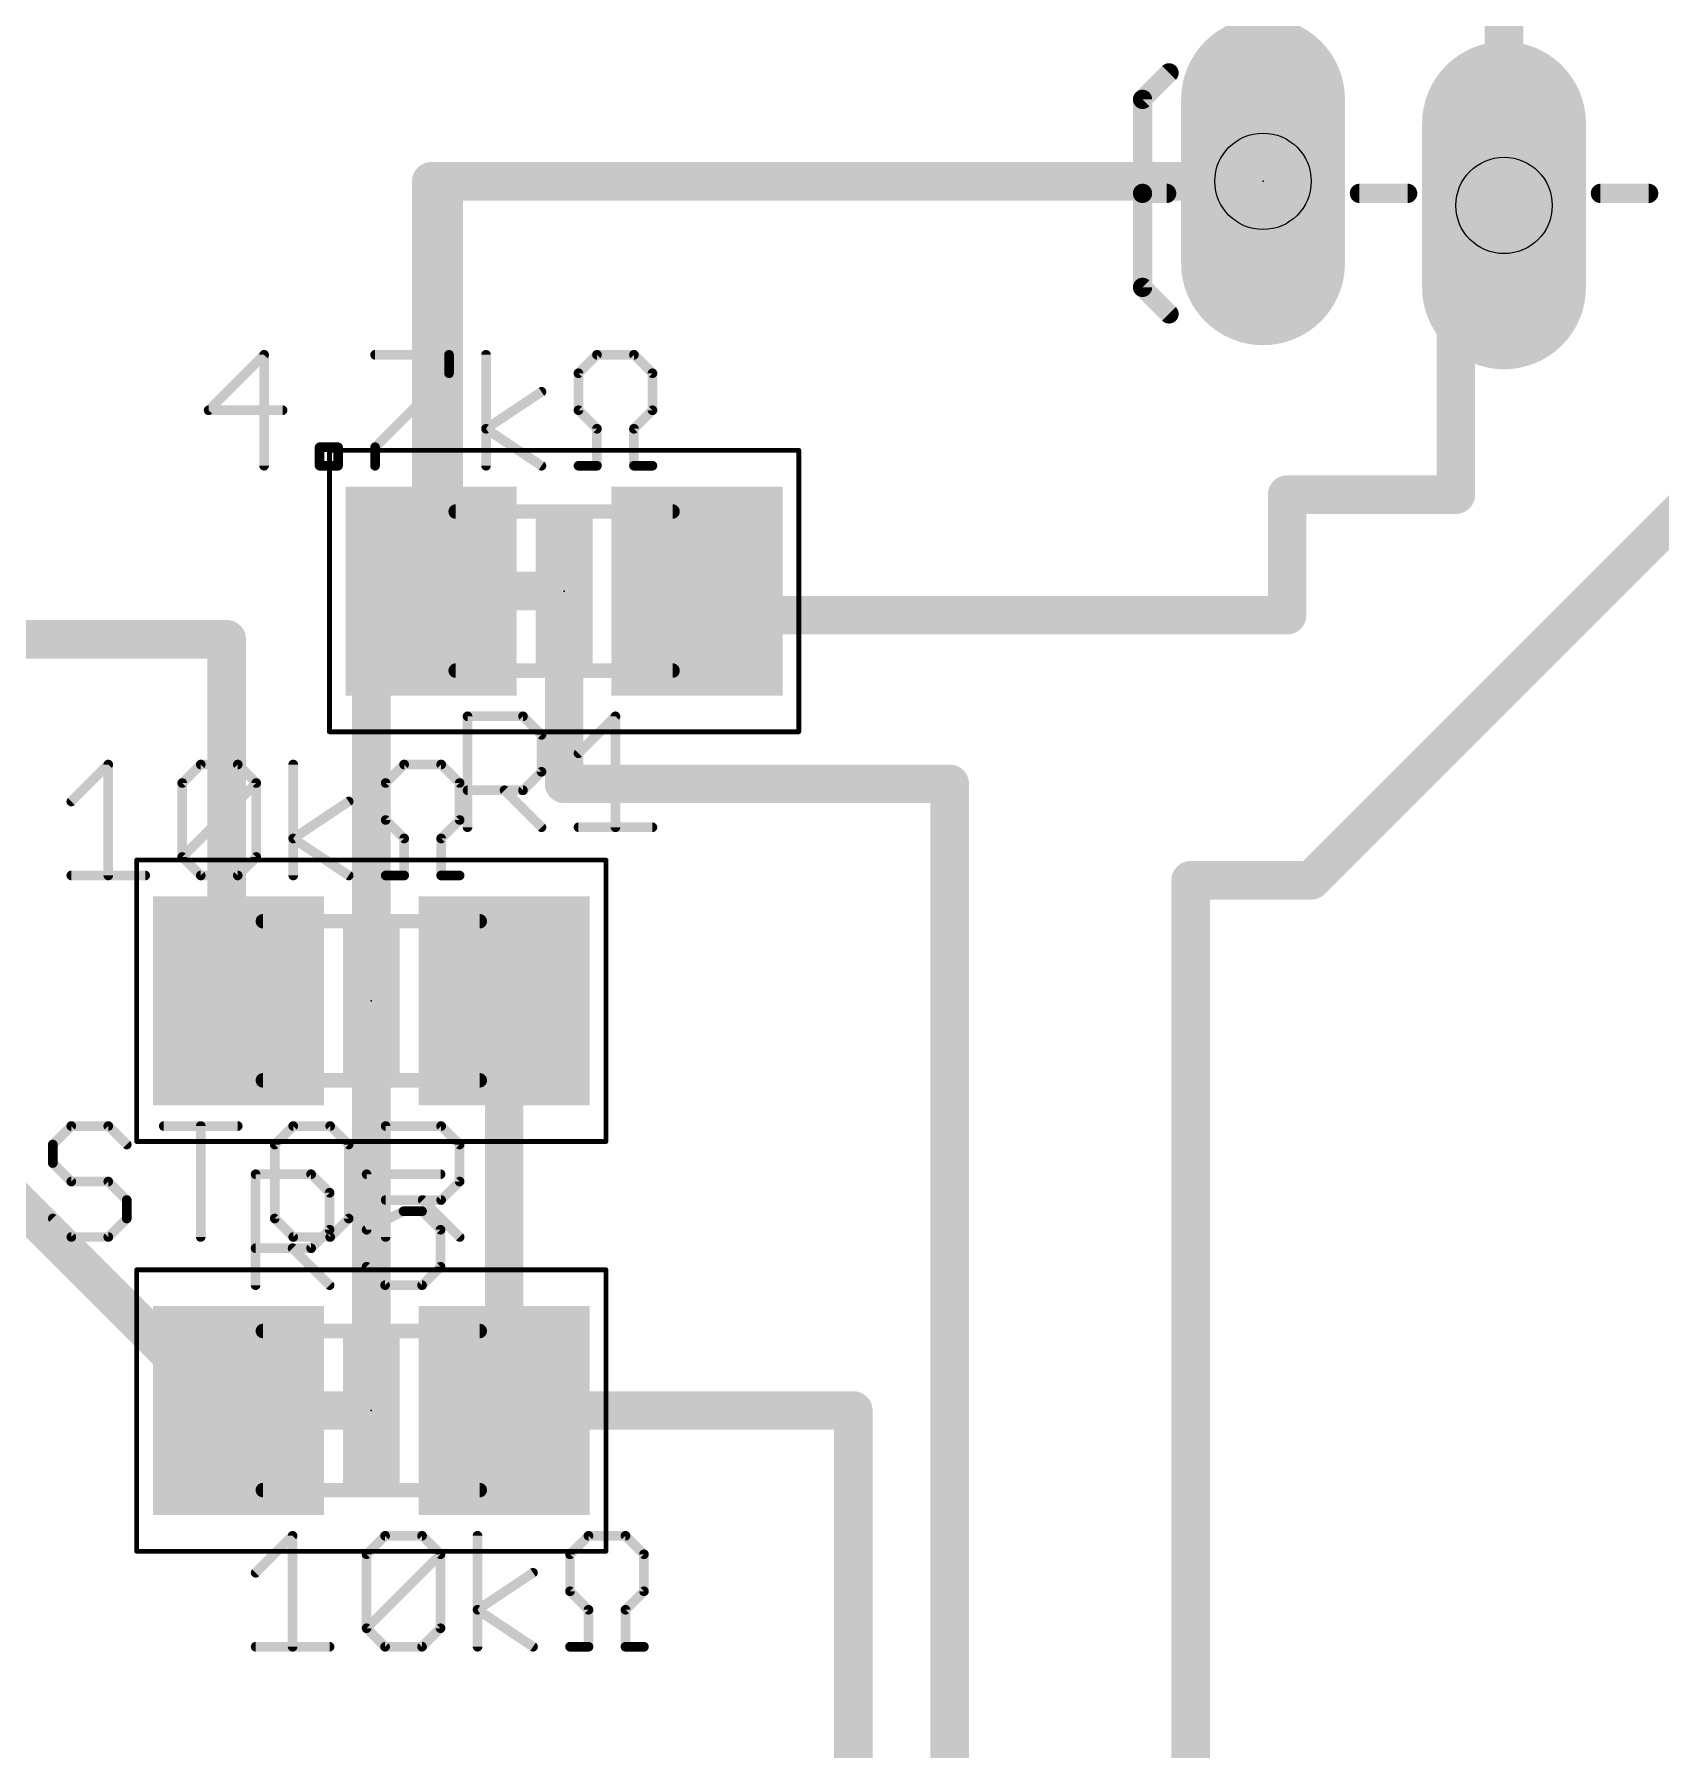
# Model space of a CAD drawing. Extents: x -28 to 100, y 0 to 80.
# Drawn here: x 10.42 to 27.56, y 30.46 to 48.54 of the extents above; entities that cross this region are included whole.
import ezdxf

# ---------------------------------------------------------------- set-up
doc = ezdxf.new("R2010")
doc.units = 0
for name, color, linetype in [('1', 22, 'CONTINUOUS'), ('17', 82, 'CONTINUOUS'), ('21', 253, 'CONTINUOUS'), ('23', 7, 'CONTINUOUS'), ('25', 253, 'CONTINUOUS'), ('27', 253, 'CONTINUOUS'), ('29', 253, 'CONTINUOUS'), ('30', 253, 'CONTINUOUS'), ('31', 253, 'CONTINUOUS'), ('35', 253, 'CONTINUOUS'), ('39', 22, 'CONTINUOUS'), ('44', 253, 'CONTINUOUS'), ('51', 253, 'CONTINUOUS')]:
    doc.layers.add(name, color=color, linetype=linetype)

# ---------------------------------------------------------------- blocks, each defined once
blk = doc.blocks.new('RECT')
blk.add_solid([(-0.5, -0.5), (0.5, -0.5), (-0.5, 0.5), (0.5, 0.5)])
blk = doc.blocks.new('LONGP100')
at = {"const_width": 1}
blk.add_lwpolyline([(-0.5, 0), (0.5, 0)], dxfattribs=at)
at = {"const_width": 0.5}
for points in [[(-0.5, 0.25, 1), (-0.5, -0.25)], [(0.5, -0.25, 1), (0.5, 0.25)]]:
    blk.add_lwpolyline(points, format="xyb", dxfattribs=at)

msp = doc.modelspace()

# ---------------------------------------------------------------- linework, layer by layer
at = {"layer": '1'}
for points, const_width in [([(25.908, 49.53), (25.908, 46.736)], 0.4064), ([(23.368, 46.99), (14.602, 46.99)], 0.4064), ([(14.602, 46.99), (14.602, 42.672)], 0.4064), ([(23.368, 46.99), (14.732, 46.99)], 0.4064), ([(14.732, 46.99), (14.732, 42.672)], 0.4064), ([(23.876, 39.624), (30.988, 46.736)], 0.4064), ([(25.908, 46.736), (25.4, 46.736)], 0.4064), ([(25.4, 46.736), (25.4, 43.688)], 0.4064), ([(25.4, 43.688), (23.622, 43.688)], 0.4064), ([(23.622, 43.688), (23.622, 42.418)], 0.4064), ([(17.78, 43.18), (17.402, 42.672)], 0.254), ([(14.602, 42.672), (13.97, 42.672)], 0.4064), ([(13.97, 42.672), (13.97, 34.036)], 0.4064), ([(14.732, 42.672), (16.002, 42.672)], 0.4064), ([(16.002, 42.672), (16.002, 40.64)], 0.4064), ([(17.402, 42.418), (17.402, 42.672)], 0.4064), ([(23.622, 42.418), (17.402, 42.418)], 0.4064), ([(12.446, 42.164), (5.08, 42.164)], 0.4064), ([(12.446, 38.354), (12.446, 42.164)], 0.4064), ([(16.002, 40.64), (20.066, 40.64)], 0.4064), ([(20.066, 40.64), (20.066, 17.272)], 0.4064), ([(22.606, 19.558), (22.606, 39.624)], 0.4064), ([(22.606, 39.624), (23.876, 39.624)], 0.4064), ([(12.446, 34.036), (7.62, 38.862)], 0.4064), ([(12.57, 38.354), (12.446, 38.354)], 0.4064), ([(15.37, 34.29), (15.37, 38.354)], 0.4064), ([(12.7, 38.1), (12.57, 38.354)], 0.254), ([(15.24, 38.1), (15.37, 38.354)], 0.254), ([(15.24, 38.1), (15.37, 38.1)], 0.4064), ([(15.24, 34.29), (15.37, 34.29)], 0.4064), ([(15.24, 34.29), (15.37, 34.036)], 0.254), ([(12.57, 34.036), (12.446, 34.036)], 0.4064), ([(13.97, 34.036), (12.57, 34.036)], 0.4064), ([(19.05, 34.036), (15.37, 34.036)], 0.4064), ([(19.05, 16.002), (19.05, 34.036)], 0.4064)]:
    msp.add_lwpolyline(points, dxfattribs=dict(at, const_width=const_width))
for points, const_width in [([(14.602, 47.0916, 1), (14.602, 46.8884)], 0.2032), ([(14.7036, 46.99, 1), (14.5004, 46.99)], 0.2032), ([(14.732, 47.0916, 1), (14.732, 46.8884)], 0.2032), ([(14.8336, 46.99, 1), (14.6304, 46.99)], 0.2032), ([(23.368, 46.8884, 1), (23.368, 47.0916)], 0.2032), ([(23.368, 46.8884, 1), (23.368, 47.0916)], 0.2032), ([(25.4, 46.8376, 1), (25.4, 46.6344)], 0.2032), ([(25.5016, 46.736, 1), (25.2984, 46.736)], 0.2032), ([(25.8064, 46.736, 1), (26.0096, 46.736)], 0.2032), ([(25.908, 46.6344, 1), (25.908, 46.8376)], 0.2032), ([(23.622, 43.7896, 1), (23.622, 43.5864)], 0.2032), ([(23.7236, 43.688, 1), (23.5204, 43.688)], 0.2032), ([(25.2984, 43.688, 1), (25.5016, 43.688)], 0.2032), ([(25.4, 43.5864, 1), (25.4, 43.7896)], 0.2032), ([(17.8309, 43.1421, 1), (17.7291, 43.2179)], 0.127), ([(13.97, 42.7736, 1), (13.97, 42.5704)], 0.2032), ([(14.0716, 42.672, 1), (13.8684, 42.672)], 0.2032), ([(14.602, 42.5704, 1), (14.602, 42.7736)], 0.2032), ([(14.732, 42.7736, 1), (14.732, 42.5704)], 0.2032), ([(16.1036, 42.672, 1), (15.9004, 42.672)], 0.2032), ([(16.002, 42.5704, 1), (16.002, 42.7736)], 0.2032), ([(17.5036, 42.672, 1), (17.3004, 42.672)], 0.2032), ([(14.5004, 42.672, 1), (14.7036, 42.672)], 0.2032), ([(14.6304, 42.672, 1), (14.8336, 42.672)], 0.2032), ([(17.3511, 42.7099, 1), (17.4529, 42.6341)], 0.127), ([(17.402, 42.5196, 1), (17.402, 42.3164)], 0.2032), ([(17.3004, 42.418, 1), (17.5036, 42.418)], 0.2032), ([(23.5204, 42.418, 1), (23.7236, 42.418)], 0.2032), ([(23.622, 42.3164, 1), (23.622, 42.5196)], 0.2032), ([(12.5476, 42.164, 1), (12.3444, 42.164)], 0.2032), ([(12.446, 42.0624, 1), (12.446, 42.2656)], 0.2032), ([(16.002, 40.7416, 1), (16.002, 40.5384)], 0.2032), ([(15.9004, 40.64, 1), (16.1036, 40.64)], 0.2032), ([(20.1676, 40.64, 1), (19.9644, 40.64)], 0.2032), ([(20.066, 40.5384, 1), (20.066, 40.7416)], 0.2032), ([(22.7076, 39.624, 1), (22.5044, 39.624)], 0.2032), ([(22.606, 39.7256, 1), (22.606, 39.5224)], 0.2032), ([(23.8042, 39.6958, 1), (23.9478, 39.5522)], 0.2032), ([(23.876, 39.5224, 1), (23.876, 39.7256)], 0.2032), ([(12.446, 38.4556, 1), (12.446, 38.2524)], 0.2032), ([(12.57, 38.2524, 1), (12.57, 38.4556)], 0.2032), ([(15.4716, 38.354, 1), (15.2684, 38.354)], 0.2032), ([(12.3444, 38.354, 1), (12.5476, 38.354)], 0.2032), ([(12.6265, 38.3829, 1), (12.5135, 38.3251)], 0.127), ([(15.4265, 38.3251, 1), (15.3135, 38.3829)], 0.127), ([(12.6435, 38.0711, 1), (12.7565, 38.1289)], 0.127), ([(15.24, 38.2016, 1), (15.24, 37.9984)], 0.2032), ([(15.1835, 38.1289, 1), (15.2965, 38.0711)], 0.127), ([(15.37, 37.9984, 1), (15.37, 38.2016)], 0.2032), ([(15.24, 34.3916, 1), (15.24, 34.1884)], 0.2032), ([(15.2965, 34.3189, 1), (15.1835, 34.2611)], 0.127), ([(15.2684, 34.29, 1), (15.4716, 34.29)], 0.2032), ([(15.37, 34.1884, 1), (15.37, 34.3916)], 0.2032), ([(12.446, 34.1376, 1), (12.446, 33.9344)], 0.2032), ([(12.3742, 33.9642, 1), (12.5178, 34.1078)], 0.2032), ([(12.57, 34.1376, 1), (12.57, 33.9344)], 0.2032), ([(12.57, 33.9344, 1), (12.57, 34.1376)], 0.2032), ([(13.97, 33.9344, 1), (13.97, 34.1376)], 0.2032), ([(15.37, 34.1376, 1), (15.37, 33.9344)], 0.2032), ([(19.1516, 34.036, 1), (18.9484, 34.036)], 0.2032), ([(19.05, 33.9344, 1), (19.05, 34.1376)], 0.2032), ([(13.8684, 34.036, 1), (14.0716, 34.036)], 0.2032), ([(15.3135, 34.0071, 1), (15.4265, 34.0649)], 0.127)]:
    msp.add_lwpolyline(points, format="xyb", dxfattribs=dict(at, const_width=const_width))
at = {"layer": '21', "const_width": 0.2032}
for points in [[(22.098, 47.8536), (22.3774, 48.133)], [(22.098, 46.863), (22.098, 47.8536)], [(22.098, 46.863), (22.352, 46.863)], [(22.098, 46.863), (22.098, 45.8724)], [(24.892, 46.863), (24.384, 46.863)], [(27.432, 46.863), (26.924, 46.863)], [(22.098, 45.8724), (22.3774, 45.593)]]:
    msp.add_lwpolyline(points, dxfattribs=at)
at = {"layer": '21', "const_width": 0.1016}
for points in [[(22.4133, 48.0971, 1), (22.3415, 48.1689)], [(22.1488, 47.8536, 1), (22.0472, 47.8536)], [(22.0621, 47.8895, 1), (22.1339, 47.8177)], [(22.098, 46.9138, 1), (22.098, 46.8122)], [(22.1488, 46.863, 1), (22.0472, 46.863)], [(22.0472, 46.863, 1), (22.1488, 46.863)], [(22.352, 46.8122, 1), (22.352, 46.9138)], [(24.384, 46.9138, 1), (24.384, 46.8122)], [(24.892, 46.8122, 1), (24.892, 46.9138)], [(26.924, 46.9138, 1), (26.924, 46.8122)], [(27.432, 46.8122, 1), (27.432, 46.9138)], [(22.1339, 45.9083, 1), (22.0621, 45.8365)], [(22.0472, 45.8724, 1), (22.1488, 45.8724)], [(22.3415, 45.5571, 1), (22.4133, 45.6289)]]:
    msp.add_lwpolyline(points, format="xyb", dxfattribs=at)
at = {"layer": '23'}
for p in [(23.368, 46.99), (16.002, 42.672), (13.97, 38.354), (13.97, 34.036)]:
    msp.add_point(p, dxfattribs=at)
at = {"layer": '25', "const_width": 0.1016}
for points in [[(14.984, 40.1828), (14.984, 41.3522)], [(14.984, 41.3522), (15.5687, 41.3522)], [(15.5687, 41.3522), (15.7636, 41.1573)], [(16.1534, 40.9624), (16.5432, 41.3522)], [(16.5432, 41.3522), (16.5432, 40.1828)], [(15.7636, 41.1573), (15.7636, 40.7675)], [(15.7636, 40.7675), (15.5687, 40.5726)], [(15.5687, 40.5726), (14.984, 40.5726)], [(15.3738, 40.5726), (15.7636, 40.1828)], [(16.1534, 40.1828), (16.933, 40.1828)], [(10.8081, 37.0342), (10.6132, 36.8393)], [(11.1979, 37.0342), (10.8081, 37.0342)], [(11.3928, 36.8393), (11.1979, 37.0342)], [(11.7826, 37.0342), (12.5622, 37.0342)], [(12.1724, 35.8648), (12.1724, 37.0342)], [(13.1469, 37.0342), (12.952, 36.8393)], [(13.5367, 37.0342), (13.1469, 37.0342)], [(13.7316, 36.8393), (13.5367, 37.0342)], [(14.1214, 35.8648), (14.1214, 37.0342)], [(14.1214, 37.0342), (14.7061, 37.0342)], [(14.7061, 37.0342), (14.901, 36.8393)], [(10.6132, 36.8393), (10.6132, 36.6444)], [(12.952, 36.8393), (12.952, 36.0597)], [(13.7316, 36.0597), (13.7316, 36.8393)], [(14.901, 36.8393), (14.901, 36.4495)], [(10.6132, 36.6444), (10.8081, 36.4495)], [(12.7508, 35.3568), (12.7508, 36.5262)], [(12.7508, 36.5262), (13.3355, 36.5262)], [(13.3355, 36.5262), (13.5304, 36.3313)], [(14.6998, 36.5262), (13.9202, 36.5262)], [(13.9202, 36.5262), (13.9202, 35.9415)], [(10.8081, 36.4495), (11.1979, 36.4495)], [(11.1979, 36.4495), (11.3928, 36.2546)], [(13.5304, 36.3313), (13.5304, 35.9415)], [(14.901, 36.4495), (14.7061, 36.2546)], [(11.3928, 36.2546), (11.3928, 36.0597)], [(13.9202, 35.9415), (14.31, 36.1364)], [(14.7061, 36.2546), (14.1214, 36.2546)], [(14.31, 36.1364), (14.5049, 36.1364)], [(14.5049, 36.1364), (14.6998, 35.9415)], [(14.5112, 36.2546), (14.901, 35.8648)], [(10.8081, 35.8648), (10.6132, 36.0597)], [(11.3928, 36.0597), (11.1979, 35.8648)], [(12.952, 36.0597), (13.1469, 35.8648)], [(13.5304, 35.9415), (13.3355, 35.7466)], [(13.5367, 35.8648), (13.7316, 36.0597)], [(14.6998, 35.9415), (14.6998, 35.5517)], [(11.1979, 35.8648), (10.8081, 35.8648)], [(13.3355, 35.7466), (12.7508, 35.7466)], [(13.1406, 35.7466), (13.5304, 35.3568)], [(13.1469, 35.8648), (13.5367, 35.8648)], [(14.1151, 35.3568), (13.9202, 35.5517)], [(14.6998, 35.5517), (14.5049, 35.3568)], [(14.5049, 35.3568), (14.1151, 35.3568)]]:
    msp.add_lwpolyline(points, dxfattribs=at)
at = {"layer": '25', "const_width": 0.0508}
for points in [[(15.0094, 41.3522, 1), (14.9586, 41.3522)], [(14.984, 41.3776, 1), (14.984, 41.3268)], [(15.5867, 41.3702, 1), (15.5507, 41.3342)], [(15.5687, 41.3268, 1), (15.5687, 41.3776)], [(16.5686, 41.3522, 1), (16.5178, 41.3522)], [(16.5612, 41.3342, 1), (16.5252, 41.3702)], [(15.789, 41.1573, 1), (15.7382, 41.1573)], [(15.7456, 41.1393, 1), (15.7816, 41.1753)], [(16.1354, 40.9804, 1), (16.1714, 40.9444)], [(15.7382, 40.7675, 1), (15.789, 40.7675)], [(15.7816, 40.7495, 1), (15.7456, 40.7855)], [(14.984, 40.598, 1), (14.984, 40.5472)], [(15.3918, 40.5906, 1), (15.3558, 40.5546)], [(15.5507, 40.5906, 1), (15.5867, 40.5546)], [(15.5687, 40.5472, 1), (15.5687, 40.598)], [(14.9586, 40.1828, 1), (15.0094, 40.1828)], [(15.7456, 40.1648, 1), (15.7816, 40.2008)], [(16.1534, 40.2082, 1), (16.1534, 40.1574)], [(16.5178, 40.1828, 1), (16.5686, 40.1828)], [(16.933, 40.1574, 1), (16.933, 40.2082)], [(10.8081, 37.0596, 1), (10.8081, 37.0088)], [(10.826, 37.0162, 1), (10.7901, 37.0522)], [(11.2158, 37.0522, 1), (11.1799, 37.0162)], [(11.1979, 37.0088, 1), (11.1979, 37.0596)], [(11.7826, 37.0596, 1), (11.7826, 37.0088)], [(12.1978, 37.0342, 1), (12.147, 37.0342)], [(12.5622, 37.0088, 1), (12.5622, 37.0596)], [(13.1469, 37.0596, 1), (13.1469, 37.0088)], [(13.1648, 37.0162, 1), (13.1289, 37.0522)], [(13.5546, 37.0522, 1), (13.5187, 37.0162)], [(13.5367, 37.0088, 1), (13.5367, 37.0596)], [(14.1468, 37.0342, 1), (14.096, 37.0342)], [(14.1214, 37.0596, 1), (14.1214, 37.0088)], [(14.724, 37.0522, 1), (14.6881, 37.0162)], [(14.7061, 37.0088, 1), (14.7061, 37.0596)], [(10.5952, 36.8573, 1), (10.6311, 36.8213)], [(10.6386, 36.8393, 1), (10.5878, 36.8393)], [(11.3748, 36.8213, 1), (11.4107, 36.8573)], [(12.934, 36.8573, 1), (12.9699, 36.8213)], [(12.9774, 36.8393, 1), (12.9266, 36.8393)], [(13.757, 36.8393, 1), (13.7062, 36.8393)], [(13.7136, 36.8213, 1), (13.7495, 36.8573)], [(14.9264, 36.8393, 1), (14.8756, 36.8393)], [(14.883, 36.8213, 1), (14.9189, 36.8573)], [(10.6311, 36.6624, 1), (10.5952, 36.6264)], [(10.5878, 36.6444, 1), (10.6386, 36.6444)], [(12.7762, 36.5262, 1), (12.7254, 36.5262)], [(12.7508, 36.5516, 1), (12.7508, 36.5008)], [(13.3535, 36.5442, 1), (13.3175, 36.5082)], [(13.3355, 36.5008, 1), (13.3355, 36.5516)], [(13.9202, 36.5516, 1), (13.9202, 36.5008)], [(13.9456, 36.5262, 1), (13.8948, 36.5262)], [(14.6998, 36.5008, 1), (14.6998, 36.5516)], [(10.8081, 36.4749, 1), (10.8081, 36.4241)], [(10.7901, 36.4315, 1), (10.826, 36.4675)], [(11.2158, 36.4675, 1), (11.1799, 36.4315)], [(11.1979, 36.4241, 1), (11.1979, 36.4749)], [(13.5558, 36.3313, 1), (13.505, 36.3313)], [(13.5124, 36.3133, 1), (13.5484, 36.3493)], [(14.8756, 36.4495, 1), (14.9264, 36.4495)], [(14.9189, 36.4315, 1), (14.883, 36.4675)], [(11.4182, 36.2546, 1), (11.3674, 36.2546)], [(11.3748, 36.2366, 1), (11.4107, 36.2726)], [(14.1214, 36.28, 1), (14.1214, 36.2292)], [(14.31, 36.1618, 1), (14.31, 36.111)], [(14.3214, 36.1137, 1), (14.2986, 36.1591)], [(14.5229, 36.1544, 1), (14.4869, 36.1184)], [(14.5291, 36.2726, 1), (14.4932, 36.2366)], [(14.5049, 36.111, 1), (14.5049, 36.1618)], [(14.6881, 36.2726, 1), (14.724, 36.2366)], [(14.7061, 36.2292, 1), (14.7061, 36.28)], [(10.6311, 36.0777, 1), (10.5952, 36.0417)], [(11.3674, 36.0597, 1), (11.4182, 36.0597)], [(11.4107, 36.0417, 1), (11.3748, 36.0777)], [(12.9699, 36.0777, 1), (12.934, 36.0417)], [(12.9266, 36.0597, 1), (12.9774, 36.0597)], [(13.5484, 35.9235, 1), (13.5124, 35.9595)], [(13.7062, 36.0597, 1), (13.757, 36.0597)], [(13.7495, 36.0417, 1), (13.7136, 36.0777)], [(13.9088, 35.9642, 1), (13.9316, 35.9188)], [(14.7252, 35.9415, 1), (14.6744, 35.9415)], [(14.6818, 35.9235, 1), (14.7178, 35.9595)], [(10.8081, 35.8902, 1), (10.8081, 35.8394)], [(10.7901, 35.8468, 1), (10.826, 35.8828)], [(11.1799, 35.8828, 1), (11.2158, 35.8468)], [(11.1979, 35.8394, 1), (11.1979, 35.8902)], [(12.147, 35.8648, 1), (12.1978, 35.8648)], [(12.7508, 35.772, 1), (12.7508, 35.7212)], [(13.1586, 35.7646, 1), (13.1226, 35.7286)], [(13.1469, 35.8902, 1), (13.1469, 35.8394)], [(13.1289, 35.8468, 1), (13.1648, 35.8828)], [(13.3355, 35.7212, 1), (13.3355, 35.772)], [(13.505, 35.9415, 1), (13.5558, 35.9415)], [(13.5187, 35.8828, 1), (13.5546, 35.8468)], [(13.5367, 35.8394, 1), (13.5367, 35.8902)], [(13.8948, 35.9415, 1), (13.9456, 35.9415)], [(14.096, 35.8648, 1), (14.1468, 35.8648)], [(14.883, 35.8468, 1), (14.9189, 35.8828)], [(13.3175, 35.7646, 1), (13.3535, 35.7286)], [(13.9382, 35.5697, 1), (13.9022, 35.5337)], [(14.6744, 35.5517, 1), (14.7252, 35.5517)], [(14.7178, 35.5337, 1), (14.6818, 35.5697)], [(12.7254, 35.3568, 1), (12.7762, 35.3568)], [(13.5124, 35.3388, 1), (13.5484, 35.3748)], [(14.1151, 35.3822, 1), (14.1151, 35.3314)], [(14.0971, 35.3388, 1), (14.1331, 35.3748)], [(14.4869, 35.3748, 1), (14.5229, 35.3388)], [(14.5049, 35.3314, 1), (14.5049, 35.3822)]]:
    msp.add_lwpolyline(points, format="xyb", dxfattribs=at)
at = {"layer": '27', "const_width": 0.1016}
for points in [[(12.8401, 45.1622), (12.2554, 44.5775)], [(12.8401, 43.9928), (12.8401, 45.1622)], [(14.0095, 45.1622), (14.7891, 45.1622)], [(14.7891, 45.1622), (14.7891, 44.9673)], [(15.1789, 43.9928), (15.1789, 45.1622)], [(16.1534, 44.9673), (16.3483, 45.1622)], [(16.3483, 45.1622), (16.7381, 45.1622)], [(16.7381, 45.1622), (16.933, 44.9673)], [(14.7891, 44.9673), (14.0095, 44.1877)], [(16.1534, 44.5775), (16.1534, 44.9673)], [(16.933, 44.9673), (16.933, 44.5775)], [(15.1789, 44.3826), (15.7636, 44.7724)], [(12.2554, 44.5775), (13.035, 44.5775)], [(16.3483, 44.3826), (16.1534, 44.5775)], [(16.933, 44.5775), (16.7381, 44.3826)], [(15.7636, 43.9928), (15.1789, 44.3826)], [(16.3483, 43.9928), (16.3483, 44.3826)], [(16.7381, 44.3826), (16.7381, 43.9928)], [(13.4248, 43.9928), (13.4248, 44.1877)], [(13.4248, 44.1877), (13.6197, 44.1877)], [(13.6197, 44.1877), (13.6197, 43.9928)], [(14.0095, 44.1877), (14.0095, 43.9928)], [(13.6197, 43.9928), (13.4248, 43.9928)], [(16.1534, 43.9928), (16.3483, 43.9928)], [(16.7381, 43.9928), (16.933, 43.9928)], [(10.8081, 40.4544), (11.1979, 40.8442)], [(11.1979, 40.8442), (11.1979, 39.6748)], [(11.9775, 40.6493), (12.1724, 40.8442)], [(12.1724, 40.8442), (12.5622, 40.8442)], [(12.5622, 40.8442), (12.7571, 40.6493)], [(13.1469, 39.6748), (13.1469, 40.8442)], [(14.1214, 40.6493), (14.3163, 40.8442)], [(14.3163, 40.8442), (14.7061, 40.8442)], [(14.7061, 40.8442), (14.901, 40.6493)], [(11.9775, 39.8697), (11.9775, 40.6493)], [(11.9775, 39.8697), (12.7571, 40.6493)], [(12.7571, 40.6493), (12.7571, 39.8697)], [(14.1214, 40.2595), (14.1214, 40.6493)], [(14.901, 40.6493), (14.901, 40.2595)], [(13.1469, 40.0646), (13.7316, 40.4544)], [(14.3163, 40.0646), (14.1214, 40.2595)], [(14.901, 40.2595), (14.7061, 40.0646)], [(13.7316, 39.6748), (13.1469, 40.0646)], [(14.3163, 39.6748), (14.3163, 40.0646)], [(14.7061, 40.0646), (14.7061, 39.6748)], [(12.1724, 39.6748), (11.9775, 39.8697)], [(12.7571, 39.8697), (12.5622, 39.6748)], [(10.8081, 39.6748), (11.5877, 39.6748)], [(12.5622, 39.6748), (12.1724, 39.6748)], [(14.1214, 39.6748), (14.3163, 39.6748)], [(14.7061, 39.6748), (14.901, 39.6748)], [(12.7508, 32.3264), (13.1406, 32.7162)], [(13.1406, 32.7162), (13.1406, 31.5468)], [(13.9202, 32.5213), (14.1151, 32.7162)], [(14.1151, 32.7162), (14.5049, 32.7162)], [(14.5049, 32.7162), (14.6998, 32.5213)], [(15.0896, 31.5468), (15.0896, 32.7162)], [(16.0641, 32.5213), (16.259, 32.7162)], [(16.259, 32.7162), (16.6488, 32.7162)], [(16.6488, 32.7162), (16.8437, 32.5213)], [(13.9202, 31.7417), (13.9202, 32.5213)], [(13.9202, 31.7417), (14.6998, 32.5213)], [(14.6998, 32.5213), (14.6998, 31.7417)], [(16.0641, 32.1315), (16.0641, 32.5213)], [(16.8437, 32.5213), (16.8437, 32.1315)], [(15.0896, 31.9366), (15.6743, 32.3264)], [(16.259, 31.9366), (16.0641, 32.1315)], [(16.8437, 32.1315), (16.6488, 31.9366)], [(15.6743, 31.5468), (15.0896, 31.9366)], [(16.259, 31.5468), (16.259, 31.9366)], [(16.6488, 31.9366), (16.6488, 31.5468)], [(14.1151, 31.5468), (13.9202, 31.7417)], [(14.6998, 31.7417), (14.5049, 31.5468)], [(12.7508, 31.5468), (13.5304, 31.5468)], [(14.5049, 31.5468), (14.1151, 31.5468)], [(16.0641, 31.5468), (16.259, 31.5468)], [(16.6488, 31.5468), (16.8437, 31.5468)]]:
    msp.add_lwpolyline(points, dxfattribs=at)
at = {"layer": '27', "const_width": 0.0508}
for points in [[(12.8655, 45.1622, 1), (12.8147, 45.1622)], [(12.8581, 45.1442, 1), (12.8221, 45.1802)], [(14.0095, 45.1876, 1), (14.0095, 45.1368)], [(14.8145, 45.1622, 1), (14.7637, 45.1622)], [(14.7891, 45.1368, 1), (14.7891, 45.1876)], [(15.2043, 45.1622, 1), (15.1535, 45.1622)], [(16.3483, 45.1876, 1), (16.3483, 45.1368)], [(16.3662, 45.1442, 1), (16.3303, 45.1802)], [(16.756, 45.1802, 1), (16.7201, 45.1442)], [(16.7381, 45.1368, 1), (16.7381, 45.1876)], [(14.8071, 44.9493, 1), (14.7711, 44.9853)], [(16.1788, 44.9673, 1), (16.128, 44.9673)], [(16.9584, 44.9673, 1), (16.9076, 44.9673)], [(14.7637, 44.9673, 1), (14.8145, 44.9673)], [(16.1354, 44.9853, 1), (16.1714, 44.9493)], [(16.915, 44.9493, 1), (16.9509, 44.9853)], [(15.7777, 44.7513, 1), (15.7495, 44.7935)], [(12.2374, 44.5955, 1), (12.2734, 44.5595)], [(12.2554, 44.6029, 1), (12.2554, 44.5521)], [(13.035, 44.5521, 1), (13.035, 44.6029)], [(16.1714, 44.5955, 1), (16.1354, 44.5595)], [(16.128, 44.5775, 1), (16.1788, 44.5775)], [(16.9076, 44.5775, 1), (16.9584, 44.5775)], [(16.9509, 44.5595, 1), (16.915, 44.5955)], [(15.193, 44.4037, 1), (15.1648, 44.3615)], [(15.1648, 44.4037, 1), (15.193, 44.3615)], [(16.3737, 44.3826, 1), (16.3229, 44.3826)], [(16.3303, 44.3646, 1), (16.3662, 44.4006)], [(16.7201, 44.4006, 1), (16.756, 44.3646)], [(16.7635, 44.3826, 1), (16.7127, 44.3826)], [(13.4502, 44.1877, 1), (13.3994, 44.1877)], [(13.4248, 44.2131, 1), (13.4248, 44.1623)], [(13.6451, 44.1877, 1), (13.5943, 44.1877)], [(13.6197, 44.1623, 1), (13.6197, 44.2131)], [(13.9915, 44.2057, 1), (14.0275, 44.1697)], [(14.0349, 44.1877, 1), (13.9841, 44.1877)], [(12.8147, 43.9928, 1), (12.8655, 43.9928)], [(13.4248, 44.0182, 1), (13.4248, 43.9674)], [(13.3994, 43.9928, 1), (13.4502, 43.9928)], [(13.5943, 43.9928, 1), (13.6451, 43.9928)], [(13.6197, 43.9674, 1), (13.6197, 44.0182)], [(13.9841, 43.9928, 1), (14.0349, 43.9928)], [(15.1535, 43.9928, 1), (15.2043, 43.9928)], [(15.7495, 43.9717, 1), (15.7777, 44.0139)], [(16.1534, 44.0182, 1), (16.1534, 43.9674)], [(16.3229, 43.9928, 1), (16.3737, 43.9928)], [(16.3483, 43.9674, 1), (16.3483, 44.0182)], [(16.7381, 44.0182, 1), (16.7381, 43.9674)], [(16.7127, 43.9928, 1), (16.7635, 43.9928)], [(16.933, 43.9674, 1), (16.933, 44.0182)], [(11.2233, 40.8442, 1), (11.1725, 40.8442)], [(11.2159, 40.8262, 1), (11.1799, 40.8622)], [(12.1724, 40.8696, 1), (12.1724, 40.8188)], [(12.1904, 40.8262, 1), (12.1544, 40.8622)], [(12.5802, 40.8622, 1), (12.5442, 40.8262)], [(12.5622, 40.8188, 1), (12.5622, 40.8696)], [(13.1723, 40.8442, 1), (13.1215, 40.8442)], [(14.3163, 40.8696, 1), (14.3163, 40.8188)], [(14.3343, 40.8262, 1), (14.2983, 40.8622)], [(14.7241, 40.8622, 1), (14.6881, 40.8262)], [(14.7061, 40.8188, 1), (14.7061, 40.8696)], [(11.9595, 40.6673, 1), (11.9955, 40.6313)], [(12.0029, 40.6493, 1), (11.9521, 40.6493)], [(12.7825, 40.6493, 1), (12.7317, 40.6493)], [(12.7751, 40.6313, 1), (12.7391, 40.6673)], [(12.7391, 40.6313, 1), (12.7751, 40.6673)], [(14.1034, 40.6673, 1), (14.1394, 40.6313)], [(14.1468, 40.6493, 1), (14.096, 40.6493)], [(14.9264, 40.6493, 1), (14.8756, 40.6493)], [(14.883, 40.6313, 1), (14.919, 40.6673)], [(10.7901, 40.4724, 1), (10.8261, 40.4364)], [(13.7457, 40.4333, 1), (13.7175, 40.4755)], [(14.1394, 40.2775, 1), (14.1034, 40.2415)], [(14.096, 40.2595, 1), (14.1468, 40.2595)], [(14.8756, 40.2595, 1), (14.9264, 40.2595)], [(14.919, 40.2415, 1), (14.883, 40.2775)], [(13.161, 40.0857, 1), (13.1328, 40.0435)], [(13.1328, 40.0857, 1), (13.161, 40.0435)], [(14.3417, 40.0646, 1), (14.2909, 40.0646)], [(14.2983, 40.0466, 1), (14.3343, 40.0826)], [(14.6881, 40.0826, 1), (14.7241, 40.0466)], [(14.7315, 40.0646, 1), (14.6807, 40.0646)], [(11.9955, 39.8877, 1), (11.9595, 39.8517)], [(11.9595, 39.8877, 1), (11.9955, 39.8517)], [(11.9521, 39.8697, 1), (12.0029, 39.8697)], [(12.7317, 39.8697, 1), (12.7825, 39.8697)], [(12.7751, 39.8517, 1), (12.7391, 39.8877)], [(10.8081, 39.7002, 1), (10.8081, 39.6494)], [(11.1725, 39.6748, 1), (11.2233, 39.6748)], [(11.5877, 39.6494, 1), (11.5877, 39.7002)], [(12.1724, 39.7002, 1), (12.1724, 39.6494)], [(12.1544, 39.6568, 1), (12.1904, 39.6928)], [(12.5442, 39.6928, 1), (12.5802, 39.6568)], [(12.5622, 39.6494, 1), (12.5622, 39.7002)], [(13.1215, 39.6748, 1), (13.1723, 39.6748)], [(13.7175, 39.6537, 1), (13.7457, 39.6959)], [(14.1214, 39.7002, 1), (14.1214, 39.6494)], [(14.2909, 39.6748, 1), (14.3417, 39.6748)], [(14.3163, 39.6494, 1), (14.3163, 39.7002)], [(14.7061, 39.7002, 1), (14.7061, 39.6494)], [(14.6807, 39.6748, 1), (14.7315, 39.6748)], [(14.901, 39.6494, 1), (14.901, 39.7002)], [(13.166, 32.7162, 1), (13.1152, 32.7162)], [(13.1586, 32.6982, 1), (13.1226, 32.7342)], [(14.1151, 32.7416, 1), (14.1151, 32.6908)], [(14.1331, 32.6982, 1), (14.0971, 32.7342)], [(14.5229, 32.7342, 1), (14.4869, 32.6982)], [(14.5049, 32.6908, 1), (14.5049, 32.7416)], [(15.115, 32.7162, 1), (15.0642, 32.7162)], [(16.259, 32.7416, 1), (16.259, 32.6908)], [(16.2769, 32.6982, 1), (16.241, 32.7342)], [(16.6667, 32.7342, 1), (16.6308, 32.6982)], [(16.6488, 32.6908, 1), (16.6488, 32.7416)], [(13.9022, 32.5393, 1), (13.9382, 32.5033)], [(13.9456, 32.5213, 1), (13.8948, 32.5213)], [(14.7252, 32.5213, 1), (14.6744, 32.5213)], [(14.7178, 32.5033, 1), (14.6818, 32.5393)], [(14.6818, 32.5033, 1), (14.7178, 32.5393)], [(16.0461, 32.5393, 1), (16.0821, 32.5033)], [(16.0895, 32.5213, 1), (16.0387, 32.5213)], [(16.8691, 32.5213, 1), (16.8183, 32.5213)], [(16.8257, 32.5033, 1), (16.8616, 32.5393)], [(12.7328, 32.3444, 1), (12.7688, 32.3084)], [(15.6884, 32.3053, 1), (15.6602, 32.3475)], [(16.0821, 32.1495, 1), (16.0461, 32.1135)], [(16.8616, 32.1135, 1), (16.8257, 32.1495)], [(16.0387, 32.1315, 1), (16.0895, 32.1315)], [(16.8183, 32.1315, 1), (16.8691, 32.1315)], [(15.1037, 31.9577, 1), (15.0755, 31.9155)], [(15.0755, 31.9577, 1), (15.1037, 31.9155)], [(16.2844, 31.9366, 1), (16.2336, 31.9366)], [(16.241, 31.9186, 1), (16.2769, 31.9546)], [(16.6308, 31.9546, 1), (16.6667, 31.9186)], [(16.6742, 31.9366, 1), (16.6234, 31.9366)], [(13.9382, 31.7597, 1), (13.9022, 31.7237)], [(13.9022, 31.7597, 1), (13.9382, 31.7237)], [(13.8948, 31.7417, 1), (13.9456, 31.7417)], [(14.6744, 31.7417, 1), (14.7252, 31.7417)], [(14.7178, 31.7237, 1), (14.6818, 31.7597)], [(12.7508, 31.5722, 1), (12.7508, 31.5214)], [(13.1152, 31.5468, 1), (13.166, 31.5468)], [(13.5304, 31.5214, 1), (13.5304, 31.5722)], [(14.1151, 31.5722, 1), (14.1151, 31.5214)], [(14.0971, 31.5288, 1), (14.1331, 31.5648)], [(14.4869, 31.5648, 1), (14.5229, 31.5288)], [(14.5049, 31.5214, 1), (14.5049, 31.5722)], [(15.0642, 31.5468, 1), (15.115, 31.5468)], [(15.6602, 31.5257, 1), (15.6884, 31.5679)], [(16.0641, 31.5722, 1), (16.0641, 31.5214)], [(16.2336, 31.5468, 1), (16.2844, 31.5468)], [(16.259, 31.5214, 1), (16.259, 31.5722)], [(16.6488, 31.5722, 1), (16.6488, 31.5214)], [(16.6234, 31.5468, 1), (16.6742, 31.5468)], [(16.8437, 31.5214, 1), (16.8437, 31.5722)]]:
    msp.add_lwpolyline(points, format="xyb", dxfattribs=at)
at = {"layer": '39', "const_width": 0.0508}
for points in [[(13.529, 44.155), (18.475, 44.155)], [(13.529, 41.189), (13.529, 44.155)], [(18.475, 44.155), (18.475, 41.189)], [(18.475, 41.189), (13.529, 41.189)], [(11.497, 39.837), (16.443, 39.837)], [(11.497, 36.871), (11.497, 39.837)], [(16.443, 39.837), (16.443, 36.871)], [(16.443, 36.871), (11.497, 36.871)], [(11.497, 35.519), (16.443, 35.519)], [(11.497, 32.553), (11.497, 35.519)], [(16.443, 35.519), (16.443, 32.553)], [(16.443, 32.553), (11.497, 32.553)]]:
    msp.add_lwpolyline(points, dxfattribs=at)
at = {"layer": '39', "const_width": 0.0254}
for points in [[(13.529, 44.1677, 1), (13.529, 44.1423)], [(13.5417, 44.155, 1), (13.5163, 44.155)], [(18.4877, 44.155, 1), (18.4623, 44.155)], [(18.475, 44.1423, 1), (18.475, 44.1677)], [(13.529, 41.2017, 1), (13.529, 41.1763)], [(13.5163, 41.189, 1), (13.5417, 41.189)], [(18.4623, 41.189, 1), (18.4877, 41.189)], [(18.475, 41.1763, 1), (18.475, 41.2017)], [(11.497, 39.8497, 1), (11.497, 39.8243)], [(11.5097, 39.837, 1), (11.4843, 39.837)], [(16.4557, 39.837, 1), (16.4303, 39.837)], [(16.443, 39.8243, 1), (16.443, 39.8497)], [(11.497, 36.8837, 1), (11.497, 36.8583)], [(11.4843, 36.871, 1), (11.5097, 36.871)], [(16.4303, 36.871, 1), (16.4557, 36.871)], [(16.443, 36.8583, 1), (16.443, 36.8837)], [(11.497, 35.5317, 1), (11.497, 35.5063)], [(11.5097, 35.519, 1), (11.4843, 35.519)], [(16.4557, 35.519, 1), (16.4303, 35.519)], [(16.443, 35.5063, 1), (16.443, 35.5317)], [(11.497, 32.5657, 1), (11.497, 32.5403)], [(11.4843, 32.553, 1), (11.5097, 32.553)], [(16.4303, 32.553, 1), (16.4557, 32.553)], [(16.443, 32.5403, 1), (16.443, 32.5657)]]:
    msp.add_lwpolyline(points, format="xyb", dxfattribs=at)
at = {"layer": '44'}
for centre in [(23.368, 46.99), (25.908, 46.736)]:
    msp.add_circle(centre, 0.508, dxfattribs=at)
at = {"layer": '51', "const_width": 0.1524}
for points in [[(14.859, 43.5102), (17.145, 43.5102)], [(14.859, 41.8338), (17.145, 41.8338)], [(12.827, 39.1922), (15.113, 39.1922)], [(12.827, 37.5158), (15.113, 37.5158)], [(15.113, 34.8742), (12.827, 34.8742)], [(15.113, 33.1978), (12.827, 33.1978)]]:
    msp.add_lwpolyline(points, dxfattribs=at)
at = {"layer": '51', "const_width": 0.0762}
for points in [[(14.859, 43.5483, 1), (14.859, 43.4721)], [(17.145, 43.4721, 1), (17.145, 43.5483)], [(14.859, 41.8719, 1), (14.859, 41.7957)], [(17.145, 41.7957, 1), (17.145, 41.8719)], [(12.827, 39.2303, 1), (12.827, 39.1541)], [(15.113, 39.1541, 1), (15.113, 39.2303)], [(12.827, 37.5539, 1), (12.827, 37.4777)], [(15.113, 37.4777, 1), (15.113, 37.5539)], [(12.827, 34.9123, 1), (12.827, 34.8361)], [(15.113, 34.8361, 1), (15.113, 34.9123)], [(12.827, 33.2359, 1), (12.827, 33.1597)], [(15.113, 33.1597, 1), (15.113, 33.2359)]]:
    msp.add_lwpolyline(points, format="xyb", dxfattribs=at)

# ---------------------------------------------------------------- block references
at = {"layer": '1', "xscale": 1.6, "yscale": 2, "rotation": 180}
for p in [(14.602, 42.672), (17.402, 42.672), (12.57, 38.354), (15.37, 38.354)]:
    msp.add_blockref('RECT', p, dxfattribs=at)
at = {"layer": '1', "xscale": 1.6, "yscale": 2}
for p in [(12.57, 34.036), (15.37, 34.036)]:
    msp.add_blockref('RECT', p, dxfattribs=at)
at = {"layer": '17', "xscale": 1.524, "yscale": 1.524, "rotation": 90}
for p in [(23.368, 46.99), (23.368, 46.99), (25.908, 46.736), (25.908, 46.736)]:
    msp.add_blockref('LONGP100', p, dxfattribs=at)
at = {"layer": '29'}
for name, p, xscale, yscale, rotation in [('LONGP100', (23.368, 46.99), 1.7272, 1.7272, 90), ('LONGP100', (25.908, 46.736), 1.7272, 1.7272, 90), ('RECT', (14.602, 42.672), 1.8032, 2.2032, 180), ('RECT', (17.402, 42.672), 1.8032, 2.2032, 180), ('RECT', (12.57, 38.354), 1.8032, 2.2032, 180), ('RECT', (15.37, 38.354), 1.8032, 2.2032, 180)]:
    msp.add_blockref(name, p, dxfattribs=dict(at, xscale=xscale, yscale=yscale, rotation=rotation))
at = {"layer": '29', "xscale": 1.8032, "yscale": 2.2032}
for p in [(12.57, 34.036), (15.37, 34.036)]:
    msp.add_blockref('RECT', p, dxfattribs=at)
at = {"layer": '30', "xscale": 1.7272, "yscale": 1.7272, "rotation": 90}
for p in [(23.368, 46.99), (25.908, 46.736)]:
    msp.add_blockref('LONGP100', p, dxfattribs=at)
at = {"layer": '31', "xscale": 1.6, "yscale": 2, "rotation": 180}
for p in [(14.602, 42.672), (17.402, 42.672), (12.57, 38.354), (15.37, 38.354)]:
    msp.add_blockref('RECT', p, dxfattribs=at)
at = {"layer": '31', "xscale": 1.6, "yscale": 2}
for p in [(12.57, 34.036), (15.37, 34.036)]:
    msp.add_blockref('RECT', p, dxfattribs=at)
at = {"layer": '35', "xscale": 0.6, "yscale": 1.6002, "rotation": 180}
for p in [(16.002, 42.672), (13.97, 38.354)]:
    msp.add_blockref('RECT', p, dxfattribs=at)
at = {"layer": '35', "xscale": 0.6, "yscale": 1.6002}
msp.add_blockref('RECT', (13.97, 34.036), dxfattribs=at)
at = {"layer": '51', "xscale": 0.5842}
for p, yscale in [((23.368, 46.863), 0.5842), ((25.908, 46.863), 0.5842), ((12.5603, 34.036), 1.8288), ((15.3797, 34.036), 1.8288)]:
    msp.add_blockref('RECT', p, dxfattribs=dict(at, yscale=yscale))
at = {"layer": '51', "xscale": 0.5842, "yscale": 1.8288, "rotation": 180}
for p in [(14.5923, 42.672), (17.4117, 42.672), (12.5603, 38.354), (15.3797, 38.354)]:
    msp.add_blockref('RECT', p, dxfattribs=at)

doc.saveas('drawing.dxf')
